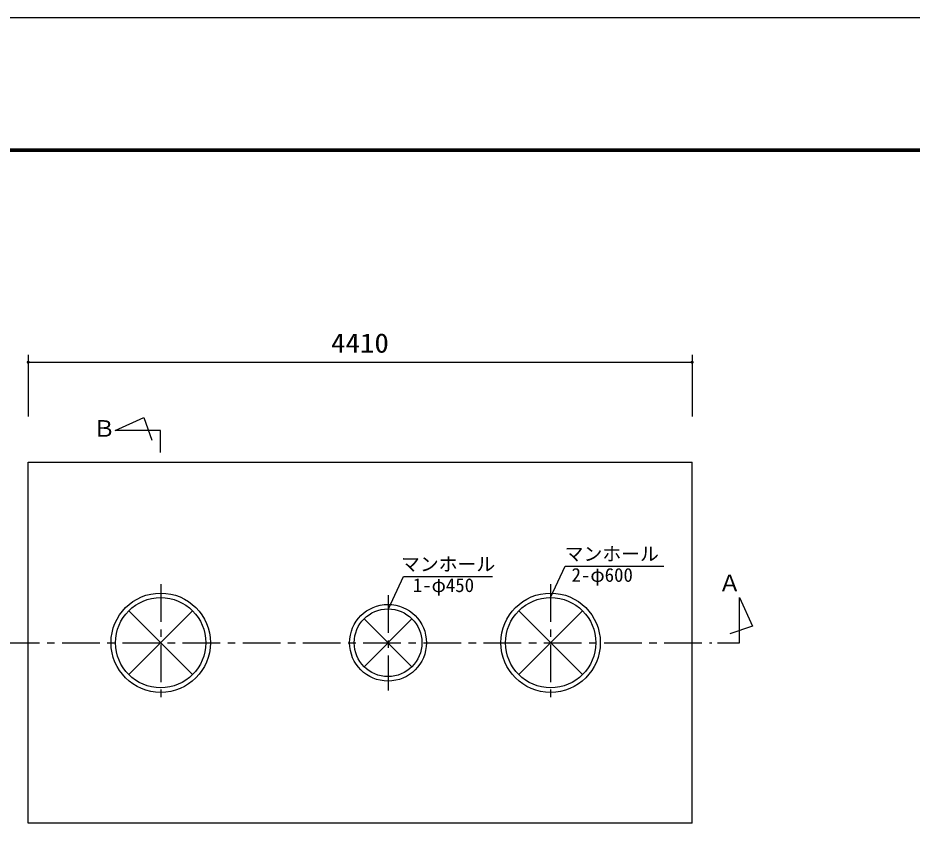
# Model space of a CAD drawing. Units: millimetres, scale not verified. Extents: x -14850 to 14850, y -10500 to 10500.
# Drawn here: x -9970 to -4031, y 5094 to 10500 of the extents above; entities that cross this region are included whole.
import ezdxf
from ezdxf.enums import TextEntityAlignment as Align

# ---------------------------------------------------------------- set-up
doc = ezdxf.new("R2010")
doc.units = ezdxf.units.MM
doc.header["$LTSCALE"] = 50
doc.linetypes.add('CHAIN1', pattern=[8, 5, -1, 1, -1])
for name, color, linetype, lineweight in [('0-0_機器', 2, 'Continuous', 25), ('0-1_空気管', 3, 'Continuous', 25), ('0-5_製作', 5, 'Continuous', 25), ('0-7_図面枠', 7, 'Continuous', 25), ('0-8_Axis_waku', 7, 'Continuous', 25)]:
    doc.layers.add(name, color=color, linetype=linetype, lineweight=lineweight)
doc.styles.add('ＭＳ ゴシック', font='')
doc.styles.get('ＭＳ ゴシック').set_extended_font_data('MS Gothic')

msp = doc.modelspace()

# ---------------------------------------------------------------- linework, layer by layer
at = {"layer": '0-0_機器', "color": 3}
msp.add_line((-9022.37, 7611.2), (-9022.37, 7757.57), dxfattribs=at)
at = {"layer": '0-0_機器'}
for p in [(-9901.73, 7546.62), (-5491.73, 5146.62)]:
    msp.add_line(p, (-5491.73, 7546.62), dxfattribs=at)
at = {"layer": '0-0_機器', "color": 3}
for points in [[(-9022.37, 7757.57), (-9323.87, 7757.57), (-9133.54, 7844.08), (-9081.63, 7692.68)], [(-5323.81, 6346.62), (-5177.45, 6346.62), (-5177.45, 6648.12), (-5090.93, 6457.79), (-5242.33, 6405.88)]]:
    msp.add_lwpolyline(points, dxfattribs=at)
at = {"layer": '0-0_機器'}
msp.add_lwpolyline([(-5491.73, 5146.62), (-9901.73, 5146.62), (-9901.73, 7546.62)], dxfattribs=at)
at = {"layer": '0-1_空気管', "color": 4}
for p, q in [((-6431.73, 6646.62), (-6334.51, 6856.59)), ((-6334.51, 6856.59), (-5679.72, 6856.59))]:
    msp.add_line(p, q, dxfattribs=at)
at = {"layer": '0-1_空気管', "linetype": 'CHAIN1'}
for p, q in [((-9021.73, 6735.23), (-9021.73, 5955.66)), ((-6431.73, 6735.23), (-6431.73, 5955.66)), ((-7511.73, 6661.99), (-7511.73, 6028.91)), ((-10076.6, 6346.62), (-5360.85, 6346.62))]:
    msp.add_line(p, q, dxfattribs=at)
at = {"layer": '0-1_空気管'}
for p, q in [((-9233.62, 6134.73), (-8809.6, 6558.75)), ((-9233.52, 6558.4), (-8809.6, 6134.49)), ((-6643.62, 6134.73), (-6219.6, 6558.75)), ((-6643.52, 6558.4), (-6219.6, 6134.49)), ((-7670.83, 6505.72), (-7352.63, 6187.52)), ((-7670.83, 6187.52), (-7352.63, 6505.72))]:
    msp.add_line(p, q, dxfattribs=at)
at = {"layer": '0-1_空気管', "color": 4}
msp.add_lwpolyline([(-7507.75, 6571.58), (-7408.35, 6786.25), (-6817.2, 6786.25)], dxfattribs=at)
at = {"layer": '0-1_空気管'}
for centre, radius in [((-9021.73, 6346.62), 330), ((-6431.73, 6346.62), 330), ((-9021.73, 6346.62), 300), ((-7511.73, 6346.62), 255), ((-6431.73, 6346.62), 300), ((-7511.73, 6346.62), 225)]:
    msp.add_circle(centre, radius, dxfattribs=at)
at = {"layer": '0-5_製作', "color": 2}
for p, q in [((-9901.73, 8261.22), (-9901.73, 7849.77)), ((-5491.73, 8261.22), (-5491.73, 7849.77)), ((-9901.73, 8211.22), (-5491.73, 8211.22))]:
    msp.add_line(p, q, dxfattribs=at)
at = {"layer": '0-5_製作'}
for points in [[(-9902.99, 8221.14), (-9911.73, 8211.22), (-9911.71, 8211.85)], [(-9902.99, 8221.14), (-9901.73, 8211.22), (-9911.73, 8211.22)], [(-9901.73, 8211.22), (-9911.65, 8209.97), (-9911.73, 8211.22)], [(-9902.99, 8221.14), (-9911.71, 8211.85), (-9904.22, 8220.91)], [(-9904.22, 8220.91), (-9911.71, 8211.85), (-9911.56, 8213.1)], [(-9901.73, 8211.22), (-9911.42, 8208.74), (-9911.65, 8209.97)], [(-9904.22, 8220.91), (-9911.56, 8213.1), (-9905.41, 8220.52)], [(-9905.41, 8220.52), (-9911.56, 8213.1), (-9911.24, 8214.31)], [(-9901.73, 8211.22), (-9911.03, 8207.54), (-9911.42, 8208.74)], [(-9905.41, 8220.52), (-9911.24, 8214.31), (-9906.55, 8219.99)], [(-9906.55, 8219.99), (-9911.24, 8214.31), (-9910.78, 8215.48)], [(-9901.73, 8211.22), (-9910.5, 8206.41), (-9911.03, 8207.54)], [(-9906.55, 8219.99), (-9910.78, 8215.48), (-9907.61, 8219.31)], [(-9907.61, 8219.31), (-9910.78, 8215.48), (-9910.18, 8216.58)], [(-9901.73, 8211.22), (-9909.82, 8205.35), (-9910.5, 8206.41)], [(-9907.61, 8219.31), (-9910.18, 8216.58), (-9908.58, 8218.51)], [(-9908.58, 8218.51), (-9910.18, 8216.58), (-9909.44, 8217.6)], [(-9901.73, 8211.22), (-9909.02, 8204.38), (-9909.82, 8205.35)], [(-9901.73, 8211.22), (-9908.11, 8203.52), (-9909.02, 8204.38)], [(-9901.73, 8201.22), (-9908.11, 8203.52), (-9901.73, 8211.22)], [(-9901.73, 8201.22), (-9907.09, 8202.78), (-9908.11, 8203.52)], [(-9901.73, 8201.22), (-9905.99, 8202.18), (-9907.09, 8202.78)], [(-9901.73, 8201.22), (-9904.82, 8201.71), (-9905.99, 8202.18)], [(-9901.73, 8201.22), (-9903.61, 8201.4), (-9904.82, 8201.71)], [(-9901.73, 8201.22), (-9902.36, 8201.24), (-9903.61, 8201.4)], [(-9901.73, 8221.22), (-9901.73, 8211.22), (-9902.99, 8221.14)], [(-9901.1, 8221.2), (-9901.73, 8211.22), (-9901.73, 8221.22)], [(-9899.86, 8221.05), (-9901.73, 8211.22), (-9901.1, 8221.2)], [(-9898.64, 8220.73), (-9901.73, 8211.22), (-9899.86, 8221.05)], [(-9897.48, 8220.27), (-9901.73, 8211.22), (-9898.64, 8220.73)], [(-9896.37, 8219.67), (-9901.73, 8211.22), (-9897.48, 8220.27)], [(-9895.36, 8218.93), (-9901.73, 8211.22), (-9896.37, 8219.67)], [(-9894.44, 8218.07), (-9901.73, 8211.22), (-9895.36, 8218.93)], [(-9894.44, 8218.07), (-9891.73, 8211.22), (-9901.73, 8211.22)], [(-9891.73, 8211.22), (-9901.73, 8201.22), (-9901.73, 8211.22)], [(-9891.73, 8211.22), (-9900.48, 8201.3), (-9901.73, 8201.22)], [(-9891.73, 8211.22), (-9899.25, 8201.54), (-9900.48, 8201.3)], [(-9891.75, 8210.6), (-9899.25, 8201.54), (-9891.73, 8211.22)], [(-9891.91, 8209.35), (-9899.25, 8201.54), (-9891.75, 8210.6)], [(-9891.91, 8209.35), (-9898.05, 8201.93), (-9899.25, 8201.54)], [(-9892.22, 8208.13), (-9898.05, 8201.93), (-9891.91, 8209.35)], [(-9892.22, 8208.13), (-9896.92, 8202.46), (-9898.05, 8201.93)], [(-9892.68, 8206.97), (-9896.92, 8202.46), (-9892.22, 8208.13)], [(-9892.68, 8206.97), (-9895.86, 8203.13), (-9896.92, 8202.46)], [(-9893.29, 8205.87), (-9895.86, 8203.13), (-9892.68, 8206.97)], [(-9893.29, 8205.87), (-9894.89, 8203.93), (-9895.86, 8203.13)], [(-9894.03, 8204.85), (-9894.89, 8203.93), (-9893.29, 8205.87)], [(-9893.64, 8217.1), (-9891.73, 8211.22), (-9894.44, 8218.07)], [(-9892.97, 8216.04), (-9891.73, 8211.22), (-9893.64, 8217.1)], [(-9892.44, 8214.9), (-9891.73, 8211.22), (-9892.97, 8216.04)], [(-9892.05, 8213.71), (-9891.73, 8211.22), (-9892.44, 8214.9)], [(-9891.81, 8212.48), (-9891.73, 8211.22), (-9892.05, 8213.71)], [(-5491.73, 8211.22), (-5501.73, 8211.22), (-5501.71, 8211.85)], [(-5491.73, 8211.22), (-5501.65, 8209.97), (-5501.73, 8211.22)], [(-5491.73, 8211.22), (-5501.71, 8211.85), (-5501.56, 8213.1)], [(-5491.73, 8211.22), (-5501.42, 8208.74), (-5501.65, 8209.97)], [(-5491.73, 8211.22), (-5501.56, 8213.1), (-5501.24, 8214.31)], [(-5491.73, 8211.22), (-5501.03, 8207.54), (-5501.42, 8208.74)], [(-5491.73, 8221.22), (-5501.24, 8214.31), (-5500.78, 8215.48)], [(-5491.73, 8211.22), (-5501.24, 8214.31), (-5491.73, 8221.22)], [(-5491.73, 8211.22), (-5500.5, 8206.41), (-5501.03, 8207.54)], [(-5491.73, 8221.22), (-5500.78, 8215.48), (-5492.99, 8221.14)], [(-5492.99, 8221.14), (-5500.78, 8215.48), (-5500.18, 8216.58)], [(-5491.73, 8211.22), (-5499.82, 8205.35), (-5500.5, 8206.41)], [(-5492.99, 8221.14), (-5500.18, 8216.58), (-5494.22, 8220.91)], [(-5494.22, 8220.91), (-5500.18, 8216.58), (-5499.44, 8217.6)], [(-5491.73, 8201.22), (-5499.82, 8205.35), (-5491.73, 8211.22)], [(-5491.73, 8201.22), (-5499.02, 8204.38), (-5499.82, 8205.35)], [(-5494.22, 8220.91), (-5499.44, 8217.6), (-5495.41, 8220.52)], [(-5495.41, 8220.52), (-5499.44, 8217.6), (-5498.58, 8218.51)], [(-5491.73, 8201.22), (-5498.11, 8203.52), (-5499.02, 8204.38)], [(-5495.41, 8220.52), (-5498.58, 8218.51), (-5496.55, 8219.99)], [(-5496.55, 8219.99), (-5498.58, 8218.51), (-5497.61, 8219.31)], [(-5491.73, 8201.22), (-5497.09, 8202.78), (-5498.11, 8203.52)], [(-5491.73, 8201.22), (-5495.99, 8202.18), (-5497.09, 8202.78)], [(-5491.73, 8201.22), (-5494.82, 8201.71), (-5495.99, 8202.18)], [(-5491.73, 8201.22), (-5493.61, 8201.4), (-5494.82, 8201.71)], [(-5491.73, 8201.22), (-5492.36, 8201.24), (-5493.61, 8201.4)], [(-5491.11, 8221.2), (-5491.73, 8211.22), (-5491.73, 8221.22)], [(-5489.86, 8221.05), (-5491.73, 8211.22), (-5491.11, 8221.2)], [(-5488.64, 8220.73), (-5491.73, 8211.22), (-5489.86, 8221.05)], [(-5487.48, 8220.27), (-5491.73, 8211.22), (-5488.64, 8220.73)], [(-5486.37, 8219.67), (-5491.73, 8211.22), (-5487.48, 8220.27)], [(-5485.36, 8218.93), (-5491.73, 8211.22), (-5486.37, 8219.67)], [(-5484.44, 8218.07), (-5491.73, 8211.22), (-5485.36, 8218.93)], [(-5483.64, 8217.1), (-5491.73, 8211.22), (-5484.44, 8218.07)], [(-5482.97, 8216.04), (-5491.73, 8211.22), (-5483.64, 8217.1)], [(-5482.97, 8216.04), (-5481.73, 8211.22), (-5491.73, 8211.22)], [(-5481.73, 8211.22), (-5491.73, 8201.22), (-5491.73, 8211.22)], [(-5481.75, 8210.6), (-5491.73, 8201.22), (-5481.73, 8211.22)], [(-5481.91, 8209.35), (-5491.73, 8201.22), (-5481.75, 8210.6)], [(-5482.22, 8208.13), (-5491.73, 8201.22), (-5481.91, 8209.35)], [(-5482.68, 8206.97), (-5491.73, 8201.22), (-5482.22, 8208.13)], [(-5482.68, 8206.97), (-5490.48, 8201.3), (-5491.73, 8201.22)], [(-5483.29, 8205.87), (-5490.48, 8201.3), (-5482.68, 8206.97)], [(-5483.29, 8205.87), (-5489.25, 8201.54), (-5490.48, 8201.3)], [(-5484.03, 8204.85), (-5489.25, 8201.54), (-5483.29, 8205.87)], [(-5484.03, 8204.85), (-5488.05, 8201.93), (-5489.25, 8201.54)], [(-5484.89, 8203.93), (-5488.05, 8201.93), (-5484.03, 8204.85)], [(-5484.89, 8203.93), (-5486.92, 8202.46), (-5488.05, 8201.93)], [(-5485.86, 8203.13), (-5486.92, 8202.46), (-5484.89, 8203.93)], [(-5482.44, 8214.9), (-5481.73, 8211.22), (-5482.97, 8216.04)], [(-5482.05, 8213.71), (-5481.73, 8211.22), (-5482.44, 8214.9)], [(-5481.81, 8212.48), (-5481.73, 8211.22), (-5482.05, 8213.71)]]:
    msp.add_solid(points, dxfattribs=at)
at = {"layer": '0-7_図面枠'}
msp.add_lwpolyline([(-14850, -10500), (14850, -10500), (14850, 10500), (-14850, 10500)], close=True, dxfattribs=at)
at = {"layer": '0-8_Axis_waku'}
for p, q in [((-12964, 9629), (14014, 9629)), ((-12963, 9628), (14013, 9628)), ((-12962, 9627), (14012, 9627)), ((-12961, 9626), (14011, 9626)), ((-12960, 9625), (14010, 9625)), ((-12959, 9624), (14009, 9624)), ((-12958, 9623), (14008, 9623)), ((-12957, 9622), (14007, 9622)), ((-12956, 9621), (14006, 9621)), ((-12955, 9620), (14005, 9620)), ((-12954, 9619), (14004, 9619)), ((-12953, 9618), (14003, 9618)), ((-12952, 9617), (14002, 9617)), ((-12951, 9616), (14001, 9616)), ((-12950, 9615), (14000, 9615))]:
    msp.add_line(p, q, dxfattribs=at)

# ---------------------------------------------------------------- texts
at = {"layer": '0-0_機器', "color": 4, "style": 'ＭＳ ゴシック'}
for s, p in [('Ｂ', (-9472.01, 7682.89)), ('Ａ', (-5317.41, 6655.51))]:
    msp.add_text(s, height=110, dxfattribs=at).set_placement(p, align=Align.BOTTOM_LEFT)
at = {"layer": '0-1_空気管', "color": 4, "style": 'ＭＳ ゴシック'}
for s, p in [('マンホール', (-6338.64, 6864.11)), ('マンホール', (-7425.56, 6796.02)), ('2-φ600', (-6292.58, 6723.93)), ('1-φ450', (-7347.46, 6655.84))]:
    msp.add_text(s, height=91.79, dxfattribs=at).set_placement(p, align=Align.BOTTOM_LEFT)
at = {"layer": '0-5_製作', "color": 4, "style": 'ＭＳ ゴシック', "width": 1.1}
msp.add_text('4410', height=128.4, dxfattribs=at).set_placement((-7890.48, 8236.22), align=Align.BOTTOM_LEFT)

doc.saveas('drawing.dxf')
